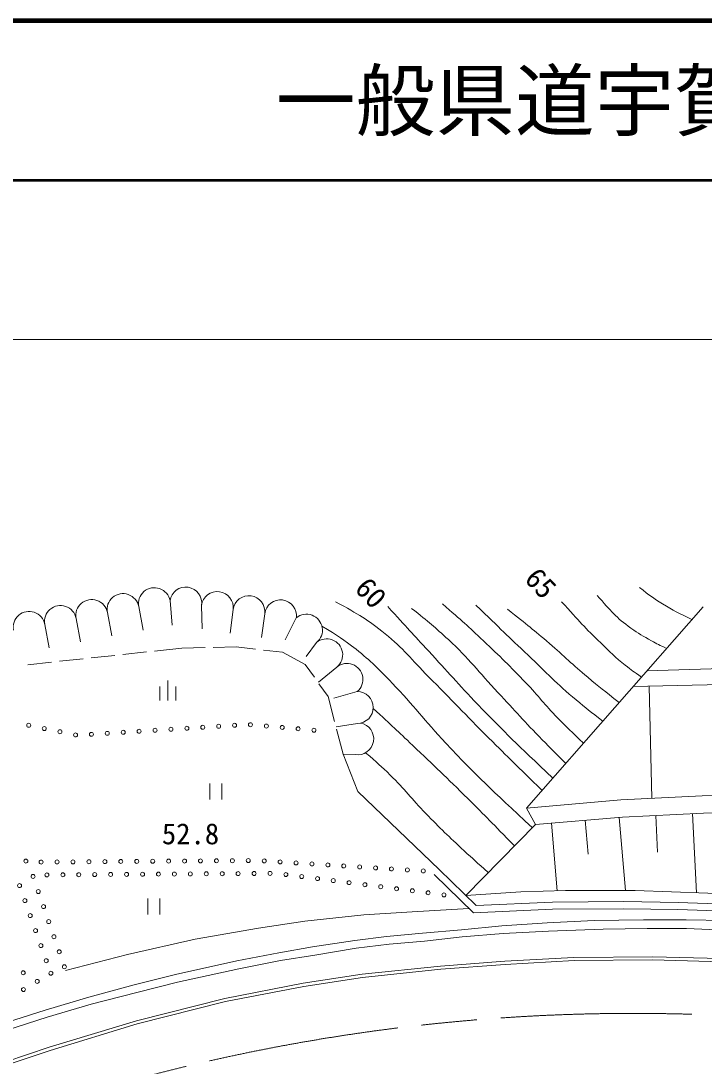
# Model space of a CAD drawing. Units: millimetres at full size, sheet at 1:1000; details may follow other scales. Extents: x 40000 to 680000, y 20000 to 380000.
# Drawn here: x 200736 to 243602, y 314384 to 380000 of the extents above; entities that cross this region are included whole.
import ezdxf
from ezdxf.enums import TextEntityAlignment as Align

# ---------------------------------------------------------------- set-up
doc = ezdxf.new("R2010")
doc.units = ezdxf.units.MM
doc.header["$LTSCALE"] = 1000
doc.linetypes.add('CHAIN', pattern=[18.5, 12, -1.5, 3.5, -1.5])
for name, color, linetype, lineweight in [('M-BGD', 7, 'Continuous', 13), ('M-BMK', 2, 'CHAIN', 13), ('M-STR-HTXT', 7, 'Continuous', 13), ('M-TTL', 2, 'Continuous', 140), ('M-TTL-LINE', 7, 'Continuous', 50)]:
    doc.layers.add(name, color=color, linetype=linetype, lineweight=lineweight)
doc.layers.add('M-TTL-TXT', color=7, linetype='Continuous')
doc.styles.add('ＭＳ ゴシック', font='')
doc.styles.get('ＭＳ ゴシック').set_extended_font_data('MS Gothic')

msp = doc.modelspace()

# ---------------------------------------------------------------- linework, layer by layer
at = {"layer": 'M-BGD'}
for p, q in [((208126, 343232), (208405, 341758)), ((210091, 343604), (210237, 342071)), ((212069, 343306), (212104, 341828)), ((206161, 342859), (206440, 341386)), ((214052, 343045), (213856, 341558)), ((216035, 342784), (215839, 341297)), ((218017, 342523), (217318, 341136)), ((202231, 342115), (202510, 340641)), ((204196, 342487), (204475, 341014)), ((210839, 340625), (209115, 340439)), ((212295, 340655), (210839, 340625)), ((214251, 340695), (212795, 340665)), ((215451, 340560), (214251, 340695)), ((219290, 340980), (218636, 340104)), ((204641, 339956), (203150, 339795)), ((206629, 340171), (205138, 340010)), ((208618, 340385), (207127, 340224)), ((217149, 340368), (215948, 340504)), ((218574, 339597), (217149, 340368)), ((202652, 339742), (201161, 339581)), ((219147, 338795), (218574, 339597)), ((220562, 339437), (219404, 338483)), ((209955, 337338), (209955, 338588)), ((209455, 337338), (209455, 338213)), ((210455, 337338), (210455, 338213)), ((220011, 337587), (219438, 338389)), ((240148, 338232), (240318, 331190)), ((220421, 336024), (220011, 337587)), ((221834, 337894), (220379, 337491)), ((221852, 335894), (220512, 335676)), ((220958, 333977), (220548, 335540)), ((221702, 333945), (220964, 333959)), ((212600, 332116), (212600, 331116)), ((213350, 331116), (213350, 332116)), ((240570, 330122), (240685, 327820)), ((242871, 330238), (243121, 325267)), ((234025, 329635), (234389, 325391)), ((236147, 329817), (236329, 327695)), ((238268, 329999), (238663, 325407)), ((208696, 324900), (208696, 323900)), ((209446, 323900), (209446, 324900))]:
    msp.add_line(p, q, dxfattribs=at)
for points in [[(243547, 343226), (232468, 330586), (233029, 329549), (228645, 325103)], [(240013, 339194), (244708, 339342), (249054, 339296), (253588, 339155), (258028, 338758), (261953, 338337), (267671, 337528)], [(239149, 338208), (244718, 338342), (249034, 338296), (253528, 338157), (257930, 337763), (261830, 337345), (267344, 336485)], [(226978, 326736), (221869, 331617), (220958, 333977)], [(232468, 330586), (238368, 331093), (243485, 331350), (248720, 331373), (254048, 331139), (259282, 330625), (263138, 330181), (266892, 329568)], [(233029, 329549), (238478, 330017), (243555, 330272), (248742, 330295), (254019, 330064), (259218, 329553), (263042, 329113), (266674, 328430)], [(226663, 326415), (229124, 324003), (234094, 324230), (238567, 324261), (241954, 324214), (244976, 324106), (248139, 323842), (252020, 323395), (257038, 322670), (260331, 322033)], [(226978, 326736), (229299, 324462), (234082, 324680), (238569, 324711), (241965, 324664), (245003, 324555), (248181, 324290), (252122, 323885), (257543, 323138), (260535, 322608)], [(228645, 325103), (232111, 325324), (234915, 325407), (239270, 325407), (243847, 325241), (247378, 324998), (251463, 324562), (256050, 323866), (260059, 323181), (262831, 322577)], [(203531, 320394), (207433, 321399), (211663, 322357), (215635, 323035), (218556, 323479), (222249, 323876), (225286, 324063), (228842, 324280)], [(190853, 313801), (192353, 314393), (194078, 315058), (196124, 315851), (198095, 316508), (200351, 317278), (202261, 317894), (204991, 318720), (207837, 319496), (210436, 320143), (214287, 320995), (216925, 321497), (219036, 321873), (221685, 322270), (223674, 322529), (225938, 322728), (228387, 322948), (230911, 323188), (233748, 323372), (236714, 323529), (239802, 323570), (242482, 323556), (244967, 323522)], [(191046, 313393), (192517, 313974), (194241, 314638), (196276, 315428), (198239, 316082), (200493, 316851), (202393, 317463), (205135, 318263), (208002, 319011), (210557, 319644), (214420, 320496), (217027, 321015), (219187, 321348), (221763, 321784), (223850, 322033), (226063, 322230), (228430, 322500), (230985, 322708), (233841, 322864), (237269, 322978), (240021, 323020), (242493, 323020), (244923, 322916)], [(145787, 289409), (158190, 295554), (170394, 301461), (178128, 305199), (184088, 308168), (188768, 310344), (194220, 312637), (198410, 314182), (202505, 315562), (207980, 317224), (213528, 318628), (218445, 319588), (222146, 320150), (227061, 320665), (231108, 320969), (235438, 321203), (240377, 321250), (245479, 321110)], [(145875, 289229), (158277, 295375), (170481, 301281), (178216, 305020), (184175, 307988), (188849, 310161), (194293, 312451), (198476, 313993), (202566, 315372), (208034, 317031), (213572, 318433), (218479, 319391), (222171, 319952), (227078, 320466), (231121, 320770), (235444, 321004), (240375, 321050), (245469, 320910)]]:
    msp.add_lwpolyline(points, dxfattribs=at)
for centre in [(201226, 335780), (202205, 335577), (203185, 335375), (205160, 335212), (206158, 335275), (207156, 335338), (208154, 335402), (209152, 335465), (210150, 335528), (211148, 335591), (212146, 335654), (213144, 335717), (214142, 335780), (215140, 335818), (216136, 335732), (217133, 335645), (218129, 335559), (219125, 335473), (204164, 335172), (201046, 327254), (202004, 327193), (203004, 327200), (204004, 327207), (205004, 327215), (206004, 327222), (207004, 327229), (208004, 327236), (209004, 327244), (210004, 327251), (211004, 327258), (212004, 327265), (213004, 327273), (214004, 327280), (215004, 327287), (216003, 327265), (217001, 327202), (217999, 327139), (218997, 327076), (219995, 327012), (220993, 326949), (221991, 326886), (222989, 326823), (223987, 326760), (224985, 326696), (201498, 326287), (202367, 326386), (203367, 326393), (204367, 326400), (205367, 326407), (206367, 326414), (207367, 326420), (208367, 326427), (209367, 326434), (210367, 326441), (211367, 326448), (212367, 326455), (213367, 326462), (214367, 326469), (215367, 326475), (216367, 326482), (217362, 326411), (218354, 326283), (219346, 326155), (220338, 326028), (225983, 326633), (200648, 325713), (201826, 325342), (221330, 325900), (222321, 325772), (223313, 325645), (224305, 325517), (225297, 325389), (200984, 324771), (226289, 325262), (227281, 325134), (202154, 324397), (201319, 323829), (202482, 323453), (201654, 322887), (202810, 322508), (201989, 321945), (203137, 321563), (202324, 321002), (200878, 320242), (202617, 320213), (203465, 320618), (201757, 319703), (200897, 319192)]:
    msp.add_circle(centre, 125, dxfattribs=at)
for centre, start, end in [((207143, 343046), 10.72469, 190.72469), ((209109, 343418), 10.72469, 190.72469), ((211080, 343455), 351.43919, 171.43919), ((213060, 343176), 352.50179, 172.50179), ((215043, 342915), 352.50179, 172.50179), ((203213, 342301), 10.72469, 190.72469), ((205178, 342673), 10.72469, 190.72469), ((217026, 342654), 352.50179, 172.50179), ((201248, 341929), 10.72469, 190.72469), ((218654, 341752), 309.50183, 129.50183), ((219926, 340208), 309.50183, 129.50183), ((221198, 338665), 309.50183, 129.50183), ((221843, 336894), 270.50885, 90.50885), ((221873, 334930), 260.18532, 80.18532)]:
    msp.add_arc(centre, 1000, start, end, dxfattribs=at)
for points, knots in [([(236884, 343937), (237789, 342933), (238066, 342546), (239011, 341881), (239493, 341541), (239778, 341369), (240296, 341086), (240662, 340886), (240790, 340820), (241248, 340603)], [0, 0, 0, 0, 1, 1, 1, 2, 2, 2, 3, 3, 3, 3]), ([(239548, 344428), (240206, 343918), (240409, 343769), (240997, 343400), (241688, 342966), (241960, 342844), (242843, 342424)], [0, 0, 0, 0, 1, 1, 1, 2, 2, 2, 2]), ([(220480, 343540), (221961, 342715), (222459, 342433), (223588, 341530), (224752, 340599), (225246, 339899), (226298, 338843), (227788, 337347), (228589, 336477), (230084, 334987), (231384, 333691), (231805, 333281), (233441, 331696)], [0, 0, 0, 0, 1, 1, 1, 2, 2, 2, 3, 3, 3, 4, 4, 4, 4]), ([(223751, 343236), (225002, 341869), (225316, 341526), (226322, 340432), (227524, 339124), (228179, 338375), (229406, 337090), (231187, 335226), (231817, 334648), (234109, 332458)], [0, 0, 0, 0, 1, 1, 1, 2, 2, 2, 3, 3, 3, 3]), ([(227186, 343400), (228438, 342308), (228773, 342012), (229757, 341086), (230824, 340082), (231410, 339507), (232421, 338446), (233219, 337608), (233599, 337077), (234407, 336249), (235028, 335612), (235243, 335403), (236038, 334659)], [0, 0, 0, 0, 1, 1, 1, 2, 2, 2, 3, 3, 3, 4, 4, 4, 4]), ([(229289, 343330), (230867, 341791), (231271, 341395), (232561, 340175), (233729, 339070), (234337, 338397), (235575, 337371), (236218, 336838), (236439, 336654), (237252, 336044)], [0, 0, 0, 0, 1, 1, 1, 2, 2, 2, 3, 3, 3, 3]), ([(234664, 343540), (235802, 342277), (236108, 341908), (237118, 340946), (237707, 340384), (238018, 340044), (238660, 339544), (239046, 339243), (239185, 339138), (239676, 338810)], [0, 0, 0, 0, 1, 1, 1, 2, 2, 2, 3, 3, 3, 3]), ([(225247, 343119), (226369, 342236), (226688, 341959), (227560, 341156), (228867, 339954), (229454, 339134), (230668, 337838), (231754, 336679), (232337, 336004), (233449, 334870), (234021, 334287), (234206, 334098), (234926, 333391)], [0, 0, 0, 0, 1, 1, 1, 2, 2, 2, 3, 3, 3, 4, 4, 4, 4]), ([(231276, 343072), (232549, 342051), (232887, 341781), (233893, 340923), (234847, 340108), (235335, 339598), (236300, 338796), (237060, 338163), (237317, 337959), (238279, 337216)], [0, 0, 0, 0, 1, 1, 1, 2, 2, 2, 3, 3, 3, 3]), ([(232828, 329346), (230181, 331827), (229426, 332494), (227397, 334660), (226049, 336099), (225398, 337001), (224032, 338422), (223190, 339297), (222722, 339801), (221765, 340549), (220967, 341172), (220650, 341379), (219621, 342005)], [0, 0, 0, 0, 1, 1, 1, 2, 2, 2, 3, 3, 3, 4, 4, 4, 4]), ([(222841, 336838), (224048, 335720), (224355, 335431), (225317, 334520), (226681, 333228), (227443, 332502), (228775, 331178), (229932, 330029), (230298, 329654), (231702, 328204)], [0, 0, 0, 0, 1, 1, 1, 2, 2, 2, 3, 3, 3, 3]), ([(222365, 334060), (223119, 333412), (223326, 333219), (223915, 332650), (224835, 331762), (225242, 331159), (226135, 330243), (227050, 329305), (227581, 328798), (228542, 327907), (229127, 327364), (229318, 327188), (230056, 326534)], [0, 0, 0, 0, 1, 1, 1, 2, 2, 2, 3, 3, 3, 4, 4, 4, 4])]:
    msp.add_open_spline(points, degree=3, knots=knots, dxfattribs=at)
at = {"layer": 'M-BMK'}
msp.add_arc((239178, 197693), 120000, 52.9195, 116.44744, dxfattribs=at)
at = {"layer": 'M-STR-HTXT'}
msp.add_line((191046, 360000), (571259, 360000), dxfattribs=at)
at = {"layer": 'M-TTL'}
msp.add_line((680000, 380000), (40000, 380000), dxfattribs=at)
at = {"layer": 'M-TTL-LINE'}
msp.add_line((40000, 370000), (680000, 370000), dxfattribs=at)

# ---------------------------------------------------------------- texts
at = {"layer": 'M-BGD', "style": 'ＭＳ ゴシック'}
for s, p in [('65', (233361, 344707)), ('60', (222706, 344100))]:
    msp.add_text(s, height=1320, rotation=313.255, dxfattribs=at).set_placement(p, align=Align.MIDDLE_CENTER)
msp.add_text('52.8', height=1320, dxfattribs=at).set_placement((211378, 328968), align=Align.MIDDLE_CENTER)
at = {"layer": 'M-TTL-TXT', "style": 'ＭＳ ゴシック'}
msp.add_text('一般県道宇賀山陽線', height=3666, dxfattribs=at).set_placement((216734, 375000), align=Align.MIDDLE_LEFT)

doc.saveas('drawing.dxf')
